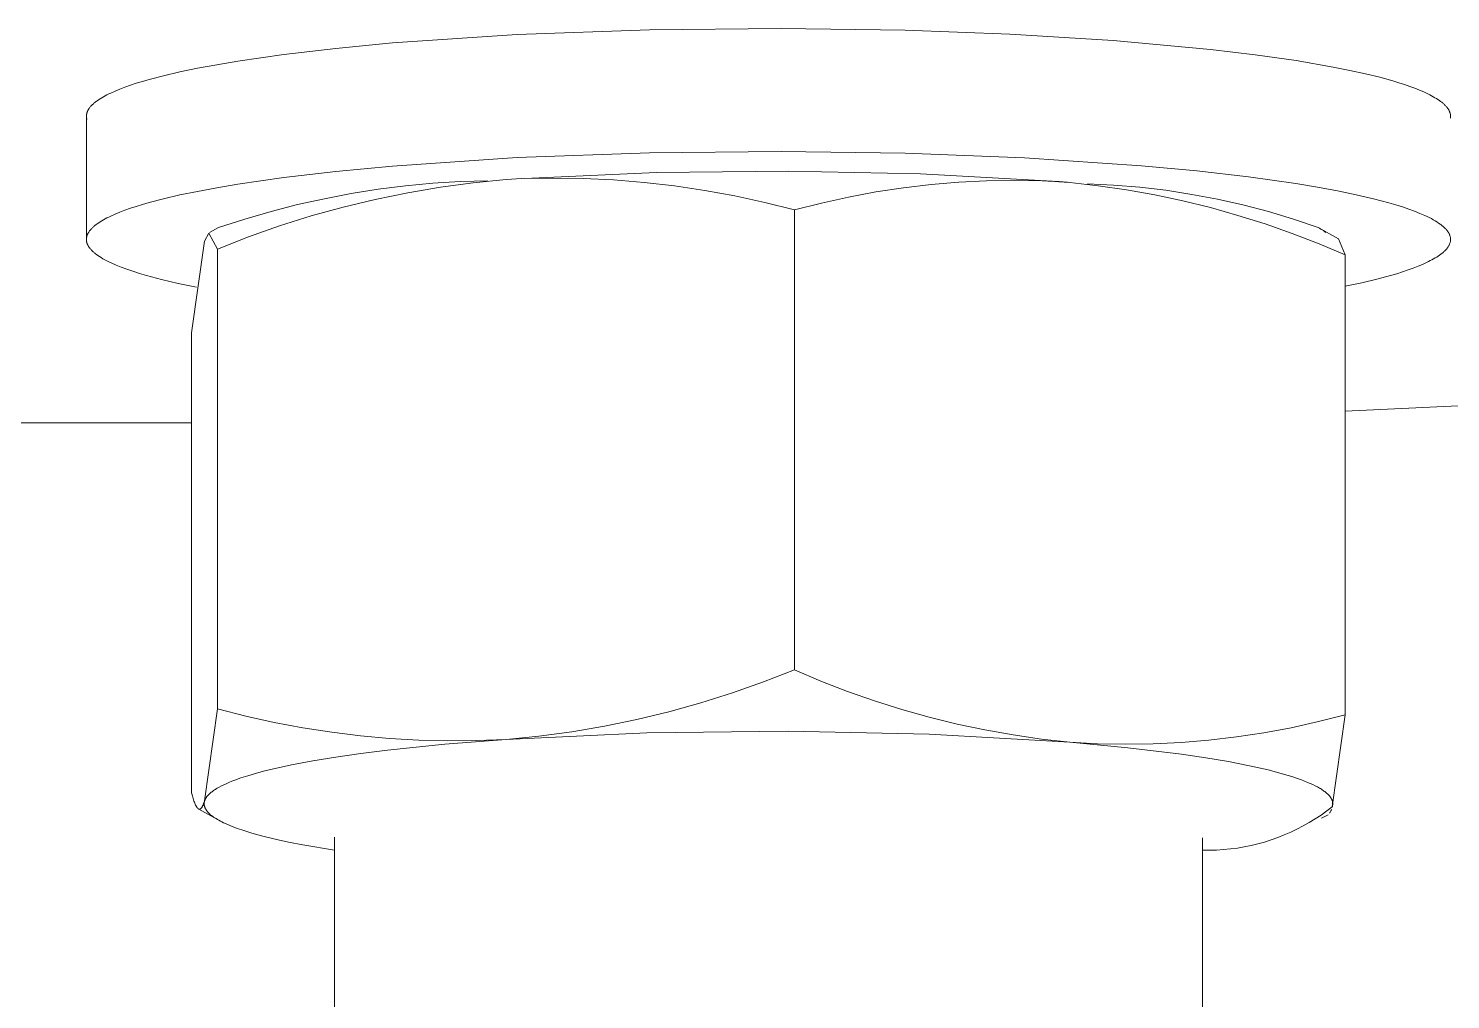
# Model space of a CAD drawing. Header units: millimetres. Extents: x -67 to 4862, y -244 to 3199.
# Drawn here: x 2285.74 to 2299.5, y 2668.06 to 2677.45 of the extents above; entities that cross this region are included whole.
import ezdxf

# ---------------------------------------------------------------- set-up
doc = ezdxf.new("R2010")
doc.units = ezdxf.units.MM
doc.layers.add('ZANO_R', color=7, linetype='Continuous', lineweight=0)

msp = doc.modelspace()

# ---------------------------------------------------------------- linework, layer by layer
at = {"layer": 'ZANO_R'}
for p, q in [((2290.465, 2677.387), (2289.259, 2677.306)), ((2291.746, 2677.434), (2290.465, 2677.387)), ((2293.02, 2677.446), (2291.746, 2677.434)), ((2294.219, 2677.429), (2293.02, 2677.446)), ((2295.23, 2677.392), (2294.219, 2677.429)), ((2296.231, 2677.33), (2295.23, 2677.392)), ((2288.208, 2677.195), (2287.76, 2677.13)), ((2288.71, 2677.254), (2288.208, 2677.195)), ((2289.259, 2677.306), (2288.71, 2677.254)), ((2297.173, 2677.244), (2296.231, 2677.33)), ((2297.605, 2677.192), (2297.173, 2677.244)), ((2287.371, 2677.061), (2287.199, 2677.026)), ((2287.558, 2677.096), (2287.371, 2677.061)), ((2287.76, 2677.13), (2287.558, 2677.096)), ((2298.002, 2677.135), (2297.605, 2677.192)), ((2298.36, 2677.073), (2298.002, 2677.135)), ((2298.522, 2677.041), (2298.36, 2677.073)), ((2286.839, 2676.934), (2286.778, 2676.916)), ((2286.903, 2676.953), (2286.839, 2676.934)), ((2287.043, 2676.989), (2286.903, 2676.953)), ((2287.199, 2677.026), (2287.043, 2676.989)), ((2298.673, 2677.008), (2298.522, 2677.041)), ((2298.811, 2676.974), (2298.673, 2677.008)), ((2298.937, 2676.939), (2298.811, 2676.974)), ((2298.995, 2676.921), (2298.937, 2676.939)), ((2299.05, 2676.903), (2298.995, 2676.921)), ((2286.461, 2676.785), (2286.445, 2676.776)), ((2286.477, 2676.795), (2286.461, 2676.785)), ((2286.495, 2676.804), (2286.477, 2676.795)), ((2286.514, 2676.813), (2286.495, 2676.804)), ((2286.533, 2676.822), (2286.514, 2676.813)), ((2286.575, 2676.841), (2286.533, 2676.822)), ((2286.62, 2676.86), (2286.575, 2676.841)), ((2286.669, 2676.878), (2286.62, 2676.86)), ((2286.722, 2676.897), (2286.669, 2676.878)), ((2286.778, 2676.916), (2286.722, 2676.897)), ((2299.102, 2676.886), (2299.05, 2676.903)), ((2299.151, 2676.868), (2299.102, 2676.886)), ((2299.196, 2676.85), (2299.151, 2676.868)), ((2299.238, 2676.832), (2299.196, 2676.85)), ((2299.277, 2676.814), (2299.238, 2676.832)), ((2299.295, 2676.804), (2299.277, 2676.814)), ((2299.313, 2676.795), (2299.295, 2676.804)), ((2299.329, 2676.786), (2299.313, 2676.795)), ((2299.345, 2676.777), (2299.329, 2676.786)), ((2286.307, 2676.646), (2286.306, 2676.643)), ((2286.308, 2676.649), (2286.307, 2676.646)), ((2286.31, 2676.651), (2286.308, 2676.649)), ((2286.311, 2676.654), (2286.31, 2676.651)), ((2286.312, 2676.657), (2286.311, 2676.654)), ((2286.314, 2676.659), (2286.312, 2676.657)), ((2286.316, 2676.662), (2286.314, 2676.659)), ((2286.317, 2676.665), (2286.316, 2676.662)), ((2286.319, 2676.668), (2286.317, 2676.665)), ((2286.323, 2676.673), (2286.319, 2676.668)), ((2286.326, 2676.678), (2286.323, 2676.673)), ((2286.331, 2676.684), (2286.326, 2676.678)), ((2286.335, 2676.689), (2286.331, 2676.684)), ((2286.34, 2676.694), (2286.335, 2676.689)), ((2286.345, 2676.7), (2286.34, 2676.694)), ((2286.35, 2676.705), (2286.345, 2676.7)), ((2286.355, 2676.71), (2286.35, 2676.705)), ((2286.361, 2676.715), (2286.355, 2676.71)), ((2286.367, 2676.721), (2286.361, 2676.715)), ((2286.373, 2676.726), (2286.367, 2676.721)), ((2286.379, 2676.731), (2286.373, 2676.726)), ((2286.386, 2676.736), (2286.379, 2676.731)), ((2286.392, 2676.741), (2286.386, 2676.736)), ((2286.399, 2676.746), (2286.392, 2676.741)), ((2286.414, 2676.757), (2286.399, 2676.746)), ((2286.43, 2676.767), (2286.414, 2676.757)), ((2286.445, 2676.776), (2286.43, 2676.767)), ((2299.36, 2676.768), (2299.345, 2676.777)), ((2299.374, 2676.759), (2299.36, 2676.768)), ((2299.388, 2676.75), (2299.374, 2676.759)), ((2299.4, 2676.741), (2299.388, 2676.75)), ((2299.412, 2676.732), (2299.4, 2676.741)), ((2299.417, 2676.727), (2299.412, 2676.732)), ((2299.423, 2676.723), (2299.417, 2676.727)), ((2299.428, 2676.718), (2299.423, 2676.723)), ((2299.433, 2676.713), (2299.428, 2676.718)), ((2299.438, 2676.709), (2299.433, 2676.713)), ((2299.442, 2676.704), (2299.438, 2676.709)), ((2299.447, 2676.7), (2299.442, 2676.704)), ((2299.451, 2676.695), (2299.447, 2676.7)), ((2299.455, 2676.691), (2299.451, 2676.695)), ((2299.459, 2676.686), (2299.455, 2676.691)), ((2299.463, 2676.682), (2299.459, 2676.686)), ((2299.466, 2676.677), (2299.463, 2676.682)), ((2299.469, 2676.673), (2299.466, 2676.677)), ((2299.472, 2676.668), (2299.469, 2676.673)), ((2299.475, 2676.664), (2299.472, 2676.668)), ((2299.478, 2676.659), (2299.475, 2676.664)), ((2299.48, 2676.655), (2299.478, 2676.659)), ((2299.483, 2676.65), (2299.48, 2676.655)), ((2299.485, 2676.646), (2299.483, 2676.65)), ((2299.487, 2676.641), (2299.485, 2676.646)), ((2286.297, 2676.61), (2286.296, 2676.608)), ((2286.296, 2676.608), (2286.296, 2676.605)), ((2286.296, 2676.605), (2286.296, 2676.602)), ((2286.296, 2676.602), (2286.296, 2676.599)), ((2286.296, 2676.599), (2286.296, 2676.596)), ((2286.296, 2676.596), (2286.296, 2675.423)), ((2286.296, 2676.588), (2286.3, 2676.567)), ((2286.298, 2676.616), (2286.297, 2676.613)), ((2286.297, 2676.613), (2286.297, 2676.61)), ((2286.299, 2676.621), (2286.298, 2676.619)), ((2286.298, 2676.619), (2286.298, 2676.616)), ((2286.3, 2676.627), (2286.299, 2676.624)), ((2286.299, 2676.624), (2286.299, 2676.621)), ((2286.301, 2676.63), (2286.3, 2676.627)), ((2286.302, 2676.632), (2286.301, 2676.63)), ((2286.303, 2676.635), (2286.302, 2676.632)), ((2286.304, 2676.638), (2286.303, 2676.635)), ((2286.305, 2676.64), (2286.304, 2676.638)), ((2286.306, 2676.643), (2286.305, 2676.64)), ((2299.488, 2676.637), (2299.487, 2676.641)), ((2299.49, 2676.632), (2299.488, 2676.637)), ((2299.491, 2676.628), (2299.49, 2676.632)), ((2299.493, 2676.623), (2299.491, 2676.628)), ((2299.494, 2676.619), (2299.493, 2676.623)), ((2299.494, 2676.614), (2299.494, 2676.619)), ((2299.495, 2676.61), (2299.494, 2676.614)), ((2299.494, 2676.579), (2299.495, 2676.583)), ((2299.495, 2676.606), (2299.495, 2676.61)), ((2299.496, 2676.601), (2299.495, 2676.606)), ((2299.495, 2676.588), (2299.496, 2676.592)), ((2299.495, 2676.583), (2299.495, 2676.588)), ((2299.496, 2676.597), (2299.496, 2676.601)), ((2299.496, 2676.592), (2299.496, 2676.597)), ((2291.746, 2676.244), (2290.465, 2676.197)), ((2293.02, 2676.256), (2291.746, 2676.244)), ((2294.219, 2676.239), (2293.02, 2676.256)), ((2295.373, 2676.194), (2294.219, 2676.239)), ((2289.259, 2676.116), (2288.71, 2676.064)), ((2290.465, 2676.197), (2289.259, 2676.116)), ((2296.506, 2676.118), (2295.373, 2676.194)), ((2297.041, 2676.068), (2296.506, 2676.118)), ((2288.208, 2676.005), (2287.76, 2675.94)), ((2288.71, 2676.064), (2288.208, 2676.005)), ((2289.914, 2675.965), (2289.649, 2675.949)), ((2290.179, 2675.973), (2289.914, 2675.965)), ((2290.038, 2675.954), (2290.357, 2675.986)), ((2290.51, 2675.996), (2290.357, 2675.986)), ((2290.51, 2675.994), (2290.806, 2676)), ((2291.811, 2676.052), (2290.534, 2675.997)), ((2290.806, 2676), (2291.102, 2675.996)), ((2291.102, 2675.996), (2291.398, 2675.982)), ((2291.398, 2675.982), (2291.693, 2675.958)), ((2291.693, 2675.958), (2291.987, 2675.924)), ((2293.09, 2676.066), (2291.811, 2676.052)), ((2294.367, 2676.039), (2293.09, 2676.066)), ((2295.644, 2675.971), (2294.367, 2676.039)), ((2294.469, 2675.937), (2294.737, 2675.959)), ((2294.737, 2675.959), (2295.006, 2675.973)), ((2295.006, 2675.973), (2295.275, 2675.977)), ((2295.275, 2675.977), (2295.544, 2675.972)), ((2295.544, 2675.972), (2295.812, 2675.958)), ((2295.79, 2675.959), (2295.666, 2675.969)), ((2295.812, 2675.958), (2296.087, 2675.926)), ((2297.541, 2676.01), (2297.041, 2676.068)), ((2297.998, 2675.946), (2297.541, 2676.01)), ((2287.199, 2675.836), (2287.043, 2675.799)), ((2287.371, 2675.871), (2287.199, 2675.836)), ((2287.558, 2675.906), (2287.371, 2675.871)), ((2287.76, 2675.94), (2287.558, 2675.906)), ((2288.859, 2675.85), (2288.599, 2675.8)), ((2289.121, 2675.891), (2288.859, 2675.85)), ((2289.091, 2675.793), (2289.405, 2675.858)), ((2289.385, 2675.924), (2289.121, 2675.891)), ((2289.649, 2675.949), (2289.385, 2675.924)), ((2289.405, 2675.858), (2289.721, 2675.911)), ((2289.721, 2675.911), (2290.038, 2675.954)), ((2291.987, 2675.924), (2292.28, 2675.88)), ((2292.28, 2675.88), (2292.571, 2675.827)), ((2292.571, 2675.827), (2292.86, 2675.764)), ((2293.671, 2675.816), (2293.935, 2675.865)), ((2293.935, 2675.865), (2294.201, 2675.906)), ((2294.201, 2675.906), (2294.469, 2675.937)), ((2296.235, 2675.931), (2295.982, 2675.943)), ((2296.087, 2675.926), (2296.361, 2675.886)), ((2296.488, 2675.91), (2296.235, 2675.931)), ((2296.361, 2675.886), (2296.634, 2675.837)), ((2296.74, 2675.881), (2296.488, 2675.91)), ((2296.634, 2675.837), (2296.904, 2675.78)), ((2296.991, 2675.842), (2296.74, 2675.881)), ((2297.24, 2675.795), (2296.991, 2675.842)), ((2298.208, 2675.911), (2297.998, 2675.946)), ((2298.403, 2675.875), (2298.208, 2675.911)), ((2298.584, 2675.838), (2298.403, 2675.875)), ((2298.75, 2675.799), (2298.584, 2675.838)), ((2286.669, 2675.688), (2286.62, 2675.67)), ((2286.722, 2675.707), (2286.669, 2675.688)), ((2286.778, 2675.726), (2286.722, 2675.707)), ((2286.839, 2675.744), (2286.778, 2675.726)), ((2286.903, 2675.763), (2286.839, 2675.744)), ((2287.043, 2675.799), (2286.903, 2675.763)), ((2288.34, 2675.743), (2288.083, 2675.677)), ((2288.599, 2675.8), (2288.34, 2675.743)), ((2288.472, 2675.633), (2288.78, 2675.718)), ((2288.78, 2675.718), (2289.091, 2675.793)), ((2292.86, 2675.764), (2293.148, 2675.691)), ((2293.148, 2675.691), (2293.408, 2675.758)), ((2293.148, 2675.691), (2293.148, 2671.244)), ((2293.408, 2675.758), (2293.671, 2675.816)), ((2296.904, 2675.78), (2297.173, 2675.714)), ((2297.173, 2675.714), (2297.439, 2675.639)), ((2297.487, 2675.74), (2297.24, 2675.795)), ((2297.733, 2675.675), (2297.487, 2675.74)), ((2298.899, 2675.76), (2298.75, 2675.799)), ((2298.967, 2675.74), (2298.899, 2675.76)), ((2299.032, 2675.72), (2298.967, 2675.74)), ((2299.092, 2675.699), (2299.032, 2675.72)), ((2299.148, 2675.679), (2299.092, 2675.699)), ((2286.39, 2675.549), (2286.378, 2675.54)), ((2286.402, 2675.558), (2286.39, 2675.549)), ((2286.416, 2675.568), (2286.402, 2675.558)), ((2286.43, 2675.577), (2286.416, 2675.568)), ((2286.445, 2675.586), (2286.43, 2675.577)), ((2286.461, 2675.595), (2286.445, 2675.586)), ((2286.477, 2675.605), (2286.461, 2675.595)), ((2286.495, 2675.614), (2286.477, 2675.605)), ((2286.514, 2675.623), (2286.495, 2675.614)), ((2286.533, 2675.632), (2286.514, 2675.623)), ((2286.575, 2675.651), (2286.533, 2675.632)), ((2286.62, 2675.67), (2286.575, 2675.651)), ((2287.828, 2675.603), (2287.576, 2675.521)), ((2288.083, 2675.677), (2287.828, 2675.603)), ((2288.166, 2675.537), (2288.472, 2675.633)), ((2297.439, 2675.639), (2297.703, 2675.556)), ((2297.703, 2675.556), (2297.964, 2675.465)), ((2297.976, 2675.602), (2297.733, 2675.675)), ((2298.216, 2675.521), (2297.976, 2675.602)), ((2299.2, 2675.658), (2299.148, 2675.679)), ((2299.247, 2675.638), (2299.2, 2675.658)), ((2299.269, 2675.627), (2299.247, 2675.638)), ((2299.29, 2675.617), (2299.269, 2675.627)), ((2299.31, 2675.607), (2299.29, 2675.617)), ((2299.329, 2675.596), (2299.31, 2675.607)), ((2299.347, 2675.586), (2299.329, 2675.596)), ((2299.364, 2675.575), (2299.347, 2675.586)), ((2299.38, 2675.565), (2299.364, 2675.575)), ((2299.395, 2675.555), (2299.38, 2675.565)), ((2299.402, 2675.549), (2299.395, 2675.555)), ((2299.409, 2675.544), (2299.402, 2675.549)), ((2299.415, 2675.539), (2299.409, 2675.544)), ((2286.297, 2675.419), (2286.296, 2675.416)), ((2286.296, 2675.416), (2286.296, 2675.414)), ((2286.296, 2675.414), (2286.296, 2675.411)), ((2286.296, 2675.411), (2286.296, 2675.409)), ((2286.296, 2675.409), (2286.296, 2675.406)), ((2286.296, 2675.406), (2286.296, 2675.404)), ((2286.298, 2675.426), (2286.297, 2675.424)), ((2286.297, 2675.424), (2286.297, 2675.421)), ((2286.297, 2675.421), (2286.297, 2675.419)), ((2286.299, 2675.431), (2286.298, 2675.429)), ((2286.298, 2675.429), (2286.298, 2675.426)), ((2286.3, 2675.436), (2286.299, 2675.434)), ((2286.299, 2675.434), (2286.299, 2675.431)), ((2286.301, 2675.439), (2286.3, 2675.436)), ((2286.302, 2675.444), (2286.301, 2675.441)), ((2286.301, 2675.441), (2286.301, 2675.439)), ((2286.303, 2675.446), (2286.302, 2675.444)), ((2286.304, 2675.449), (2286.303, 2675.446)), ((2286.305, 2675.451), (2286.304, 2675.449)), ((2286.306, 2675.454), (2286.305, 2675.451)), ((2286.307, 2675.456), (2286.306, 2675.454)), ((2286.308, 2675.458), (2286.307, 2675.456)), ((2286.309, 2675.461), (2286.308, 2675.458)), ((2286.311, 2675.463), (2286.309, 2675.461)), ((2286.313, 2675.468), (2286.311, 2675.463)), ((2286.316, 2675.473), (2286.313, 2675.468)), ((2286.319, 2675.478), (2286.316, 2675.473)), ((2286.322, 2675.483), (2286.319, 2675.478)), ((2286.326, 2675.488), (2286.322, 2675.483)), ((2286.33, 2675.492), (2286.326, 2675.488)), ((2286.334, 2675.497), (2286.33, 2675.492)), ((2286.338, 2675.502), (2286.334, 2675.497)), ((2286.342, 2675.507), (2286.338, 2675.502)), ((2286.346, 2675.512), (2286.342, 2675.507)), ((2286.351, 2675.516), (2286.346, 2675.512)), ((2286.356, 2675.521), (2286.351, 2675.516)), ((2286.361, 2675.526), (2286.356, 2675.521)), ((2286.366, 2675.531), (2286.361, 2675.526)), ((2286.372, 2675.535), (2286.366, 2675.531)), ((2286.378, 2675.54), (2286.372, 2675.535)), ((2287.44, 2675.391), (2287.48, 2675.468)), ((2287.481, 2675.468), (2287.566, 2675.313)), ((2287.576, 2675.521), (2287.487, 2675.472)), ((2287.566, 2675.313), (2287.864, 2675.43)), ((2287.864, 2675.43), (2288.166, 2675.537)), ((2297.964, 2675.465), (2298.223, 2675.365)), ((2298.411, 2675.412), (2298.216, 2675.521)), ((2298.24, 2675.507), (2298.227, 2675.515)), ((2298.253, 2675.499), (2298.24, 2675.507)), ((2298.265, 2675.491), (2298.253, 2675.499)), ((2298.277, 2675.482), (2298.265, 2675.491)), ((2298.288, 2675.473), (2298.277, 2675.482)), ((2298.477, 2675.257), (2298.411, 2675.412)), ((2299.421, 2675.534), (2299.415, 2675.539)), ((2299.427, 2675.529), (2299.421, 2675.534)), ((2299.433, 2675.523), (2299.427, 2675.529)), ((2299.438, 2675.518), (2299.433, 2675.523)), ((2299.444, 2675.513), (2299.438, 2675.518)), ((2299.449, 2675.508), (2299.444, 2675.513)), ((2299.453, 2675.503), (2299.449, 2675.508)), ((2299.458, 2675.498), (2299.453, 2675.503)), ((2299.462, 2675.492), (2299.458, 2675.498)), ((2299.466, 2675.487), (2299.462, 2675.492)), ((2299.47, 2675.482), (2299.466, 2675.487)), ((2299.473, 2675.477), (2299.47, 2675.482)), ((2299.476, 2675.472), (2299.473, 2675.477)), ((2299.479, 2675.467), (2299.476, 2675.472)), ((2299.482, 2675.462), (2299.479, 2675.467)), ((2299.484, 2675.456), (2299.482, 2675.462)), ((2299.487, 2675.451), (2299.484, 2675.456)), ((2299.489, 2675.446), (2299.487, 2675.451)), ((2299.49, 2675.441), (2299.489, 2675.446)), ((2299.492, 2675.436), (2299.49, 2675.441)), ((2299.493, 2675.431), (2299.492, 2675.436)), ((2299.494, 2675.426), (2299.493, 2675.431)), ((2299.495, 2675.421), (2299.494, 2675.426)), ((2299.495, 2675.416), (2299.495, 2675.421)), ((2299.496, 2675.411), (2299.495, 2675.416)), ((2299.496, 2675.406), (2299.496, 2675.411)), ((2299.496, 2675.401), (2299.496, 2675.406)), ((2286.296, 2675.404), (2286.296, 2675.401)), ((2286.296, 2675.401), (2286.296, 2675.399)), ((2286.296, 2675.399), (2286.296, 2675.396)), ((2286.296, 2675.396), (2286.297, 2675.394)), ((2286.297, 2675.394), (2286.297, 2675.391)), ((2286.297, 2675.391), (2286.297, 2675.389)), ((2286.297, 2675.389), (2286.298, 2675.386)), ((2286.298, 2675.386), (2286.298, 2675.384)), ((2286.298, 2675.384), (2286.299, 2675.381)), ((2286.299, 2675.381), (2286.299, 2675.379)), ((2286.299, 2675.379), (2286.3, 2675.376)), ((2286.3, 2675.376), (2286.301, 2675.374)), ((2286.301, 2675.374), (2286.301, 2675.371)), ((2286.301, 2675.371), (2286.302, 2675.369)), ((2286.302, 2675.369), (2286.303, 2675.366)), ((2286.303, 2675.366), (2286.304, 2675.364)), ((2286.304, 2675.364), (2286.305, 2675.361)), ((2286.305, 2675.361), (2286.306, 2675.359)), ((2286.306, 2675.359), (2286.307, 2675.356)), ((2286.307, 2675.356), (2286.309, 2675.353)), ((2286.309, 2675.353), (2286.31, 2675.351)), ((2286.31, 2675.351), (2286.311, 2675.348)), ((2286.311, 2675.348), (2286.313, 2675.346)), ((2286.313, 2675.346), (2286.314, 2675.343)), ((2286.314, 2675.343), (2286.317, 2675.338)), ((2286.317, 2675.338), (2286.32, 2675.333)), ((2286.32, 2675.333), (2286.324, 2675.328)), ((2286.324, 2675.328), (2286.328, 2675.323)), ((2286.328, 2675.323), (2286.332, 2675.318)), ((2286.332, 2675.318), (2286.336, 2675.313)), ((2286.336, 2675.313), (2286.341, 2675.308)), ((2286.341, 2675.308), (2286.345, 2675.302)), ((2286.345, 2675.302), (2286.351, 2675.297)), ((2286.351, 2675.297), (2286.356, 2675.292)), ((2286.356, 2675.292), (2286.361, 2675.287)), ((2286.361, 2675.287), (2286.367, 2675.282)), ((2286.367, 2675.282), (2286.373, 2675.277)), ((2286.373, 2675.277), (2286.379, 2675.272)), ((2286.379, 2675.272), (2286.386, 2675.266)), ((2287.314, 2674.502), (2287.44, 2675.391)), ((2287.566, 2670.866), (2287.566, 2675.313)), ((2298.223, 2675.365), (2298.477, 2675.257)), ((2299.402, 2675.264), (2299.414, 2675.273)), ((2299.414, 2675.273), (2299.42, 2675.278)), ((2299.42, 2675.278), (2299.426, 2675.283)), ((2299.426, 2675.283), (2299.431, 2675.288)), ((2299.431, 2675.288), (2299.436, 2675.292)), ((2299.436, 2675.292), (2299.441, 2675.297)), ((2299.441, 2675.297), (2299.446, 2675.302)), ((2299.446, 2675.302), (2299.45, 2675.307)), ((2299.45, 2675.307), (2299.455, 2675.312)), ((2299.455, 2675.312), (2299.459, 2675.316)), ((2299.459, 2675.316), (2299.463, 2675.321)), ((2299.463, 2675.321), (2299.466, 2675.326)), ((2299.466, 2675.326), (2299.47, 2675.331)), ((2299.47, 2675.331), (2299.473, 2675.336)), ((2299.473, 2675.336), (2299.476, 2675.341)), ((2299.476, 2675.341), (2299.479, 2675.346)), ((2299.479, 2675.346), (2299.482, 2675.351)), ((2299.482, 2675.351), (2299.484, 2675.356)), ((2299.484, 2675.356), (2299.486, 2675.361)), ((2299.486, 2675.361), (2299.488, 2675.366)), ((2299.488, 2675.366), (2299.49, 2675.371)), ((2299.49, 2675.371), (2299.491, 2675.375)), ((2299.491, 2675.375), (2299.493, 2675.38)), ((2299.493, 2675.38), (2299.494, 2675.385)), ((2299.494, 2675.385), (2299.495, 2675.39)), ((2299.495, 2675.396), (2299.496, 2675.401)), ((2299.495, 2675.39), (2299.495, 2675.396)), ((2286.386, 2675.266), (2286.393, 2675.261)), ((2286.393, 2675.261), (2286.407, 2675.251)), ((2286.407, 2675.251), (2286.423, 2675.241)), ((2286.423, 2675.241), (2286.439, 2675.23)), ((2286.439, 2675.23), (2286.456, 2675.22)), ((2286.456, 2675.22), (2286.475, 2675.21)), ((2286.475, 2675.21), (2286.494, 2675.199)), ((2286.494, 2675.199), (2286.515, 2675.189)), ((2286.515, 2675.189), (2286.537, 2675.179)), ((2286.537, 2675.179), (2286.583, 2675.158)), ((2286.583, 2675.158), (2286.633, 2675.138)), ((2286.633, 2675.138), (2286.688, 2675.118)), ((2298.477, 2670.81), (2298.477, 2675.257)), ((2299.135, 2675.129), (2299.181, 2675.147)), ((2299.181, 2675.147), (2299.224, 2675.165)), ((2299.224, 2675.165), (2299.263, 2675.183)), ((2299.263, 2675.183), (2299.282, 2675.192)), ((2299.282, 2675.192), (2299.299, 2675.201)), ((2299.299, 2675.201), (2299.316, 2675.21)), ((2299.316, 2675.21), (2299.332, 2675.218)), ((2299.332, 2675.218), (2299.347, 2675.227)), ((2299.347, 2675.227), (2299.362, 2675.236)), ((2299.362, 2675.236), (2299.376, 2675.245)), ((2299.376, 2675.245), (2299.39, 2675.255)), ((2299.39, 2675.255), (2299.402, 2675.264)), ((2286.688, 2675.118), (2286.747, 2675.098)), ((2286.747, 2675.098), (2286.81, 2675.078)), ((2286.81, 2675.078), (2286.877, 2675.058)), ((2286.877, 2675.058), (2287.023, 2675.019)), ((2287.023, 2675.019), (2287.185, 2674.98)), ((2298.637, 2674.987), (2298.783, 2675.022)), ((2298.783, 2675.022), (2298.915, 2675.058)), ((2298.915, 2675.058), (2298.975, 2675.075)), ((2298.975, 2675.075), (2299.032, 2675.093)), ((2299.032, 2675.093), (2299.085, 2675.111)), ((2299.085, 2675.111), (2299.135, 2675.129)), ((2287.185, 2674.98), (2287.362, 2674.943)), ((2298.477, 2674.953), (2298.637, 2674.987)), ((2287.314, 2670.055), (2287.314, 2674.502)), ((2298.477, 2673.746), (2299.638, 2673.799)), ((2272.896, 2673.633), (2287.314, 2673.633)), ((2293.148, 2671.244), (2292.849, 2671.127)), ((2293.148, 2671.244), (2293.402, 2671.136)), ((2292.547, 2671.02), (2292.242, 2670.924)), ((2292.849, 2671.127), (2292.547, 2671.02)), ((2293.402, 2671.136), (2293.66, 2671.036)), ((2293.66, 2671.036), (2293.922, 2670.944)), ((2287.566, 2670.866), (2287.44, 2669.977)), ((2287.839, 2670.796), (2287.566, 2670.866)), ((2292.242, 2670.924), (2291.933, 2670.838)), ((2293.922, 2670.944), (2294.185, 2670.861)), ((2288.114, 2670.735), (2287.839, 2670.796)), ((2288.391, 2670.683), (2288.114, 2670.735)), ((2291.622, 2670.763), (2291.308, 2670.699)), ((2291.933, 2670.838), (2291.622, 2670.763)), ((2294.185, 2670.861), (2294.452, 2670.787)), ((2294.452, 2670.787), (2294.721, 2670.72)), ((2297.954, 2670.684), (2298.217, 2670.743)), ((2298.217, 2670.743), (2298.477, 2670.81)), ((2298.351, 2669.92), (2298.477, 2670.81)), ((2288.67, 2670.64), (2288.391, 2670.683)), ((2288.949, 2670.606), (2288.67, 2670.64)), ((2289.23, 2670.581), (2288.949, 2670.606)), ((2291.72, 2670.635), (2290.357, 2670.571)), ((2290.675, 2670.603), (2290.357, 2670.571)), ((2290.993, 2670.646), (2290.675, 2670.603)), ((2291.308, 2670.699), (2290.993, 2670.646)), ((2293.085, 2670.651), (2291.72, 2670.635)), ((2294.45, 2670.621), (2293.085, 2670.651)), ((2295.812, 2670.543), (2294.45, 2670.621)), ((2294.721, 2670.72), (2294.991, 2670.663)), ((2294.991, 2670.663), (2295.264, 2670.614)), ((2295.264, 2670.614), (2295.537, 2670.574)), ((2297.156, 2670.564), (2297.423, 2670.595)), ((2297.423, 2670.595), (2297.689, 2670.635)), ((2297.689, 2670.635), (2297.954, 2670.684)), ((2289.211, 2670.467), (2288.953, 2670.435)), ((2289.765, 2670.525), (2289.211, 2670.467)), ((2289.512, 2670.565), (2289.23, 2670.581)), ((2289.793, 2670.558), (2289.512, 2670.565)), ((2290.357, 2670.571), (2289.765, 2670.525)), ((2290.075, 2670.56), (2289.793, 2670.558)), ((2290.357, 2670.571), (2290.075, 2670.56)), ((2295.537, 2670.574), (2295.812, 2670.543)), ((2295.812, 2670.543), (2296.081, 2670.529)), ((2296.373, 2670.491), (2295.812, 2670.543)), ((2296.081, 2670.529), (2296.35, 2670.524)), ((2296.35, 2670.524), (2296.619, 2670.528)), ((2296.891, 2670.428), (2296.373, 2670.491)), ((2296.619, 2670.528), (2296.888, 2670.541)), ((2296.888, 2670.541), (2297.156, 2670.564)), ((2288.28, 2670.324), (2288.095, 2670.284)), ((2288.486, 2670.363), (2288.28, 2670.324)), ((2288.71, 2670.4), (2288.486, 2670.363)), ((2288.953, 2670.435), (2288.71, 2670.4)), ((2297.128, 2670.393), (2296.891, 2670.428)), ((2297.348, 2670.356), (2297.128, 2670.393)), ((2297.549, 2670.316), (2297.348, 2670.356)), ((2297.73, 2670.276), (2297.549, 2670.316)), ((2287.731, 2670.177), (2287.702, 2670.166)), ((2287.792, 2670.198), (2287.731, 2670.177)), ((2287.859, 2670.22), (2287.792, 2670.198)), ((2287.932, 2670.242), (2287.859, 2670.22)), ((2288.011, 2670.263), (2287.932, 2670.242)), ((2288.095, 2670.284), (2288.011, 2670.263)), ((2297.812, 2670.255), (2297.73, 2670.276)), ((2297.889, 2670.233), (2297.812, 2670.255)), ((2297.96, 2670.212), (2297.889, 2670.233)), ((2298.025, 2670.19), (2297.96, 2670.212)), ((2298.055, 2670.179), (2298.025, 2670.19)), ((2298.084, 2670.167), (2298.055, 2670.179)), ((2287.322, 2670.025), (2287.314, 2670.055)), ((2287.485, 2670.043), (2287.48, 2670.037)), ((2287.491, 2670.049), (2287.485, 2670.043)), ((2287.498, 2670.054), (2287.491, 2670.049)), ((2287.505, 2670.06), (2287.498, 2670.054)), ((2287.512, 2670.065), (2287.505, 2670.06)), ((2287.519, 2670.071), (2287.512, 2670.065)), ((2287.527, 2670.077), (2287.519, 2670.071)), ((2287.535, 2670.082), (2287.527, 2670.077)), ((2287.544, 2670.088), (2287.535, 2670.082)), ((2287.553, 2670.093), (2287.544, 2670.088)), ((2287.562, 2670.099), (2287.553, 2670.093)), ((2287.582, 2670.11), (2287.562, 2670.099)), ((2287.603, 2670.121), (2287.582, 2670.11)), ((2287.625, 2670.132), (2287.603, 2670.121)), ((2287.65, 2670.143), (2287.625, 2670.132)), ((2287.675, 2670.154), (2287.65, 2670.143)), ((2287.702, 2670.166), (2287.675, 2670.154)), ((2298.112, 2670.156), (2298.084, 2670.167)), ((2298.138, 2670.145), (2298.112, 2670.156)), ((2298.163, 2670.134), (2298.138, 2670.145)), ((2298.186, 2670.123), (2298.163, 2670.134)), ((2298.207, 2670.111), (2298.186, 2670.123)), ((2298.227, 2670.1), (2298.207, 2670.111)), ((2298.237, 2670.095), (2298.227, 2670.1)), ((2298.246, 2670.089), (2298.237, 2670.095)), ((2298.255, 2670.083), (2298.246, 2670.089)), ((2298.263, 2670.078), (2298.255, 2670.083)), ((2298.271, 2670.072), (2298.263, 2670.078)), ((2298.279, 2670.066), (2298.271, 2670.072)), ((2298.286, 2670.061), (2298.279, 2670.066)), ((2298.293, 2670.055), (2298.286, 2670.061)), ((2298.3, 2670.049), (2298.293, 2670.055)), ((2298.306, 2670.044), (2298.3, 2670.049)), ((2298.312, 2670.038), (2298.306, 2670.044)), ((2287.33, 2669.999), (2287.322, 2670.025)), ((2287.334, 2669.987), (2287.33, 2669.999)), ((2287.337, 2669.975), (2287.334, 2669.987)), ((2287.341, 2669.964), (2287.337, 2669.975)), ((2287.345, 2669.954), (2287.341, 2669.964)), ((2287.349, 2669.945), (2287.345, 2669.954)), ((2287.353, 2669.936), (2287.349, 2669.945)), ((2287.355, 2669.932), (2287.353, 2669.936)), ((2287.357, 2669.928), (2287.355, 2669.932)), ((2287.359, 2669.925), (2287.357, 2669.928)), ((2287.361, 2669.921), (2287.359, 2669.925)), ((2287.363, 2669.918), (2287.361, 2669.921)), ((2287.365, 2669.915), (2287.363, 2669.918)), ((2287.366, 2669.914), (2287.365, 2669.915)), ((2287.367, 2669.913), (2287.366, 2669.914)), ((2287.368, 2669.911), (2287.367, 2669.913)), ((2287.369, 2669.91), (2287.368, 2669.911)), ((2287.37, 2669.909), (2287.369, 2669.91)), ((2287.371, 2669.908), (2287.37, 2669.909)), ((2287.372, 2669.907), (2287.371, 2669.908)), ((2287.373, 2669.906), (2287.372, 2669.907)), ((2287.374, 2669.905), (2287.373, 2669.906)), ((2287.375, 2669.904), (2287.374, 2669.905)), ((2287.376, 2669.903), (2287.375, 2669.904)), ((2287.377, 2669.902), (2287.376, 2669.903)), ((2287.377, 2669.901), (2287.377, 2669.902)), ((2287.377, 2669.902), (2287.377, 2669.902)), ((2287.403, 2669.902), (2287.402, 2669.901)), ((2287.402, 2669.901), (2287.402, 2669.901)), ((2287.404, 2669.902), (2287.403, 2669.902)), ((2287.403, 2669.902), (2287.403, 2669.902)), ((2287.405, 2669.904), (2287.404, 2669.903)), ((2287.404, 2669.903), (2287.404, 2669.902)), ((2287.406, 2669.905), (2287.405, 2669.904)), ((2287.407, 2669.906), (2287.406, 2669.905)), ((2287.408, 2669.907), (2287.407, 2669.906)), ((2287.409, 2669.908), (2287.408, 2669.907)), ((2287.41, 2669.909), (2287.409, 2669.908)), ((2287.411, 2669.91), (2287.41, 2669.909)), ((2287.412, 2669.912), (2287.411, 2669.91)), ((2287.413, 2669.913), (2287.412, 2669.912)), ((2287.414, 2669.914), (2287.413, 2669.913)), ((2287.415, 2669.916), (2287.414, 2669.914)), ((2287.416, 2669.917), (2287.415, 2669.916)), ((2287.418, 2669.921), (2287.416, 2669.917)), ((2287.42, 2669.924), (2287.418, 2669.921)), ((2287.421, 2669.928), (2287.42, 2669.924)), ((2287.423, 2669.932), (2287.421, 2669.928)), ((2287.425, 2669.936), (2287.423, 2669.932)), ((2287.427, 2669.94), (2287.425, 2669.936)), ((2287.431, 2669.95), (2287.427, 2669.94)), ((2287.435, 2669.96), (2287.431, 2669.95)), ((2287.439, 2669.972), (2287.435, 2669.96)), ((2287.437, 2669.961), (2287.436, 2669.959)), ((2287.436, 2669.959), (2287.436, 2669.957)), ((2287.436, 2669.957), (2287.436, 2669.956)), ((2287.436, 2669.956), (2287.436, 2669.954)), ((2287.436, 2669.954), (2287.436, 2669.952)), ((2287.436, 2669.952), (2287.436, 2669.95)), ((2287.436, 2669.95), (2287.436, 2669.948)), ((2287.436, 2669.948), (2287.436, 2669.946)), ((2287.436, 2669.946), (2287.436, 2669.944)), ((2287.436, 2669.944), (2287.436, 2669.942)), ((2287.436, 2669.942), (2287.436, 2669.94)), ((2287.436, 2669.94), (2287.436, 2669.938)), ((2287.436, 2669.938), (2287.437, 2669.936)), ((2287.438, 2669.967), (2287.437, 2669.965)), ((2287.437, 2669.965), (2287.437, 2669.963)), ((2287.437, 2669.963), (2287.437, 2669.961)), ((2287.437, 2669.936), (2287.437, 2669.934)), ((2287.437, 2669.934), (2287.437, 2669.932)), ((2287.437, 2669.932), (2287.438, 2669.93)), ((2287.439, 2669.971), (2287.438, 2669.969)), ((2287.438, 2669.969), (2287.438, 2669.967)), ((2287.438, 2669.93), (2287.438, 2669.928)), ((2287.438, 2669.928), (2287.439, 2669.926)), ((2287.44, 2669.975), (2287.439, 2669.973)), ((2287.439, 2669.973), (2287.439, 2669.971)), ((2287.439, 2669.926), (2287.439, 2669.925)), ((2287.439, 2669.925), (2287.44, 2669.923)), ((2287.441, 2669.979), (2287.44, 2669.977)), ((2287.44, 2669.977), (2287.44, 2669.975)), ((2287.44, 2669.923), (2287.44, 2669.921)), ((2287.44, 2669.921), (2287.441, 2669.919)), ((2287.442, 2669.982), (2287.441, 2669.979)), ((2287.441, 2669.919), (2287.441, 2669.917)), ((2287.441, 2669.917), (2287.442, 2669.915)), ((2287.443, 2669.985), (2287.442, 2669.982)), ((2287.442, 2669.915), (2287.443, 2669.913)), ((2287.444, 2669.988), (2287.443, 2669.985)), ((2287.443, 2669.913), (2287.444, 2669.911)), ((2287.445, 2669.99), (2287.444, 2669.988)), ((2287.444, 2669.911), (2287.444, 2669.909)), ((2287.444, 2669.909), (2287.445, 2669.907)), ((2287.447, 2669.993), (2287.445, 2669.99)), ((2287.445, 2669.907), (2287.446, 2669.905)), ((2287.446, 2669.905), (2287.447, 2669.903)), ((2287.448, 2669.996), (2287.447, 2669.993)), ((2287.447, 2669.903), (2287.449, 2669.899)), ((2287.45, 2669.999), (2287.448, 2669.996)), ((2287.451, 2670.001), (2287.45, 2669.999)), ((2287.453, 2670.004), (2287.451, 2670.001)), ((2287.455, 2670.007), (2287.453, 2670.004)), ((2287.457, 2670.01), (2287.455, 2670.007)), ((2287.458, 2670.012), (2287.457, 2670.01)), ((2287.46, 2670.015), (2287.458, 2670.012)), ((2287.463, 2670.018), (2287.46, 2670.015)), ((2287.465, 2670.021), (2287.463, 2670.018)), ((2287.467, 2670.024), (2287.465, 2670.021)), ((2287.469, 2670.026), (2287.467, 2670.024)), ((2287.474, 2670.032), (2287.469, 2670.026)), ((2287.48, 2670.037), (2287.474, 2670.032)), ((2298.298, 2669.879), (2298.351, 2669.92)), ((2298.317, 2670.032), (2298.312, 2670.038)), ((2298.32, 2670.029), (2298.317, 2670.032)), ((2298.322, 2670.027), (2298.32, 2670.029)), ((2298.324, 2670.024), (2298.322, 2670.027)), ((2298.327, 2670.021), (2298.324, 2670.024)), ((2298.329, 2670.018), (2298.327, 2670.021)), ((2298.331, 2670.015), (2298.329, 2670.018)), ((2298.333, 2670.012), (2298.331, 2670.015)), ((2298.335, 2670.01), (2298.333, 2670.012)), ((2298.337, 2670.007), (2298.335, 2670.01)), ((2298.339, 2670.004), (2298.337, 2670.007)), ((2298.34, 2670.001), (2298.339, 2670.004)), ((2298.342, 2669.998), (2298.34, 2670.001)), ((2298.344, 2669.996), (2298.342, 2669.998)), ((2298.345, 2669.993), (2298.344, 2669.996)), ((2298.346, 2669.99), (2298.345, 2669.993)), ((2298.348, 2669.987), (2298.346, 2669.99)), ((2298.349, 2669.984), (2298.348, 2669.987)), ((2298.35, 2669.982), (2298.349, 2669.984)), ((2298.351, 2669.979), (2298.35, 2669.982)), ((2298.352, 2669.976), (2298.351, 2669.979)), ((2298.351, 2669.92), (2298.352, 2669.923)), ((2298.352, 2669.973), (2298.352, 2669.976)), ((2298.353, 2669.97), (2298.352, 2669.973)), ((2298.352, 2669.923), (2298.353, 2669.926)), ((2298.354, 2669.968), (2298.353, 2669.97)), ((2298.353, 2669.926), (2298.354, 2669.929)), ((2298.354, 2669.965), (2298.354, 2669.968)), ((2298.355, 2669.962), (2298.354, 2669.965)), ((2298.354, 2669.931), (2298.355, 2669.934)), ((2298.354, 2669.929), (2298.354, 2669.931)), ((2298.355, 2669.959), (2298.355, 2669.962)), ((2298.355, 2669.956), (2298.355, 2669.959)), ((2298.356, 2669.954), (2298.355, 2669.956)), ((2298.355, 2669.94), (2298.356, 2669.943)), ((2298.355, 2669.937), (2298.355, 2669.94)), ((2298.355, 2669.934), (2298.355, 2669.937)), ((2298.356, 2669.951), (2298.356, 2669.954)), ((2298.356, 2669.948), (2298.356, 2669.951)), ((2298.356, 2669.945), (2298.356, 2669.948)), ((2298.356, 2669.943), (2298.356, 2669.945)), ((2287.378, 2669.901), (2287.377, 2669.901)), ((2287.379, 2669.9), (2287.378, 2669.901)), ((2287.378, 2669.901), (2287.378, 2669.901)), ((2287.38, 2669.9), (2287.379, 2669.9)), ((2287.379, 2669.9), (2287.379, 2669.9)), ((2287.38, 2669.899), (2287.38, 2669.9)), ((2287.381, 2669.899), (2287.38, 2669.899)), ((2287.382, 2669.899), (2287.381, 2669.899)), ((2287.381, 2669.899), (2287.381, 2669.899)), ((2287.382, 2669.898), (2287.382, 2669.899)), ((2287.383, 2669.898), (2287.382, 2669.898)), ((2287.384, 2669.898), (2287.383, 2669.898)), ((2287.383, 2669.898), (2287.383, 2669.898)), ((2287.385, 2669.897), (2287.384, 2669.898)), ((2287.384, 2669.898), (2287.384, 2669.898)), ((2287.384, 2669.897), (2287.564, 2669.797)), ((2287.386, 2669.897), (2287.385, 2669.897)), ((2287.385, 2669.897), (2287.385, 2669.897)), ((2287.387, 2669.897), (2287.386, 2669.897)), ((2287.386, 2669.897), (2287.386, 2669.897)), ((2287.388, 2669.897), (2287.387, 2669.897)), ((2287.387, 2669.897), (2287.387, 2669.897)), ((2287.389, 2669.897), (2287.388, 2669.897)), ((2287.388, 2669.897), (2287.388, 2669.897)), ((2287.39, 2669.897), (2287.389, 2669.897)), ((2287.389, 2669.897), (2287.389, 2669.897)), ((2287.391, 2669.897), (2287.39, 2669.897)), ((2287.39, 2669.897), (2287.39, 2669.897)), ((2287.392, 2669.897), (2287.391, 2669.897)), ((2287.391, 2669.897), (2287.391, 2669.897)), ((2287.393, 2669.897), (2287.392, 2669.897)), ((2287.392, 2669.897), (2287.392, 2669.897)), ((2287.394, 2669.897), (2287.393, 2669.897)), ((2287.393, 2669.897), (2287.393, 2669.897)), ((2287.395, 2669.897), (2287.394, 2669.897)), ((2287.394, 2669.897), (2287.394, 2669.897)), ((2287.396, 2669.898), (2287.395, 2669.898)), ((2287.395, 2669.898), (2287.395, 2669.897)), ((2287.397, 2669.898), (2287.396, 2669.898)), ((2287.396, 2669.898), (2287.396, 2669.898)), ((2287.398, 2669.899), (2287.397, 2669.898)), ((2287.397, 2669.898), (2287.397, 2669.898)), ((2287.399, 2669.899), (2287.398, 2669.899)), ((2287.398, 2669.899), (2287.398, 2669.899)), ((2287.4, 2669.9), (2287.399, 2669.899)), ((2287.399, 2669.899), (2287.399, 2669.899)), ((2287.401, 2669.9), (2287.4, 2669.9)), ((2287.4, 2669.9), (2287.4, 2669.9)), ((2287.402, 2669.901), (2287.401, 2669.901)), ((2287.401, 2669.901), (2287.401, 2669.9)), ((2287.449, 2669.899), (2287.452, 2669.895)), ((2287.452, 2669.895), (2287.454, 2669.891)), ((2287.454, 2669.891), (2287.457, 2669.887)), ((2287.457, 2669.887), (2287.459, 2669.883)), ((2287.459, 2669.883), (2287.462, 2669.88)), ((2287.462, 2669.88), (2287.465, 2669.876)), ((2287.465, 2669.876), (2287.469, 2669.872)), ((2287.469, 2669.872), (2287.472, 2669.868)), ((2287.472, 2669.868), (2287.476, 2669.864)), ((2287.476, 2669.864), (2287.479, 2669.86)), ((2287.479, 2669.86), (2287.483, 2669.856)), ((2287.483, 2669.856), (2287.488, 2669.852)), ((2287.488, 2669.852), (2287.492, 2669.848)), ((2287.492, 2669.848), (2287.496, 2669.844)), ((2287.496, 2669.844), (2287.501, 2669.84)), ((2287.501, 2669.84), (2287.506, 2669.836)), ((2287.506, 2669.836), (2287.516, 2669.828)), ((2287.516, 2669.828), (2287.527, 2669.82)), ((2287.527, 2669.82), (2287.539, 2669.813)), ((2287.539, 2669.813), (2287.551, 2669.805)), ((2287.551, 2669.805), (2287.564, 2669.797)), ((2287.564, 2669.797), (2287.578, 2669.789)), ((2287.578, 2669.789), (2287.593, 2669.781)), ((2287.593, 2669.781), (2287.608, 2669.773)), ((2287.608, 2669.773), (2287.624, 2669.765)), ((2287.624, 2669.765), (2287.641, 2669.758)), ((2298.07, 2669.734), (2298.129, 2669.768)), ((2298.129, 2669.768), (2298.186, 2669.803)), ((2298.186, 2669.803), (2298.243, 2669.84)), ((2298.243, 2669.84), (2298.298, 2669.879)), ((2298.248, 2669.808), (2298.31, 2669.843)), ((2298.325, 2669.859), (2298.328, 2669.864)), ((2298.328, 2669.864), (2298.331, 2669.869)), ((2298.331, 2669.869), (2298.334, 2669.874)), ((2298.334, 2669.874), (2298.337, 2669.88)), ((2298.337, 2669.88), (2298.339, 2669.885)), ((2298.339, 2669.885), (2298.341, 2669.891)), ((2298.341, 2669.891), (2298.343, 2669.897)), ((2287.641, 2669.758), (2287.677, 2669.742)), ((2287.677, 2669.742), (2287.715, 2669.727)), ((2287.715, 2669.727), (2287.756, 2669.711)), ((2287.756, 2669.711), (2287.801, 2669.696)), ((2287.801, 2669.696), (2287.848, 2669.681)), ((2287.848, 2669.681), (2287.897, 2669.666)), ((2287.897, 2669.666), (2288.005, 2669.636)), ((2288.005, 2669.636), (2288.124, 2669.607)), ((2297.824, 2669.622), (2297.887, 2669.647)), ((2297.887, 2669.647), (2297.949, 2669.674)), ((2297.949, 2669.674), (2298.01, 2669.703)), ((2298.01, 2669.703), (2298.07, 2669.734)), ((2288.124, 2669.607), (2288.252, 2669.579)), ((2288.252, 2669.579), (2288.391, 2669.551)), ((2288.391, 2669.551), (2288.696, 2669.499)), ((2288.696, 2669.625), (2288.696, 2667.264)), ((2297.096, 2667.258), (2297.096, 2669.618)), ((2297.096, 2669.499), (2297.163, 2669.499)), ((2297.163, 2669.499), (2297.231, 2669.501)), ((2297.231, 2669.501), (2297.298, 2669.505)), ((2297.298, 2669.505), (2297.366, 2669.512)), ((2297.366, 2669.512), (2297.433, 2669.521)), ((2297.433, 2669.521), (2297.499, 2669.532)), ((2297.499, 2669.532), (2297.565, 2669.545)), ((2297.565, 2669.545), (2297.631, 2669.561)), ((2297.631, 2669.561), (2297.696, 2669.579)), ((2297.696, 2669.579), (2297.761, 2669.6)), ((2297.761, 2669.6), (2297.824, 2669.622))]:
    msp.add_line(p, q, dxfattribs=at)

doc.saveas('drawing.dxf')
